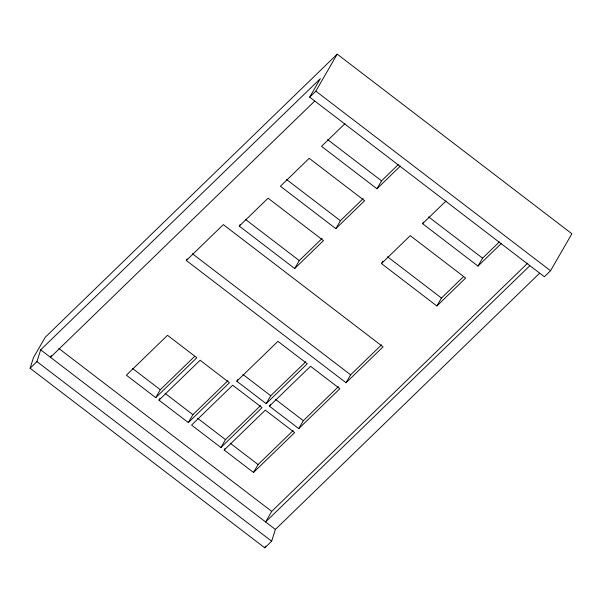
<?xml version="1.0" encoding="UTF-8"?>
<svg xmlns="http://www.w3.org/2000/svg" width="602" height="602" viewBox="0 0 602 602"><rect width="100%" height="100%" fill="white"/><g stroke="black" fill="none" stroke-linecap="round" stroke-linejoin="round"><path stroke-width="0.9" d="M30.1 368.236L33.471 357.618L45.195 337.308L337.203 54.15L571.9 233.764L550.544 270.757L544.374 276.739L309.676 97.125L320.354 78.629L40.688 349.83L36.948 361.591L30.1 368.236L264.797 547.85L271.645 541.206L275.385 529.436L539.55 273.278M264.797 547.85L265.362 546.082M51.403 355.684L50.47 357.31L314.635 101.144M186.319 260.508L223.334 224.621L383.06 346.857L346.045 382.744L186.319 260.508L187.23 258.928M309.676 97.125L315.839 91.15L337.203 54.15M239.28 226.119L268.071 198.201L323.485 240.612L294.694 268.53L239.28 226.119L240.198 224.531M155.715 397.644L196.846 357.761L167.506 335.306L126.382 375.189L155.715 397.644L160.29 389.712L194.679 356.369M158.973 400.134L200.105 360.252L229.437 382.706L188.313 422.589L158.973 400.134L159.891 398.554M188.313 422.589L192.888 414.658L227.947 380.667M294.694 268.53L299.269 260.598L322.032 238.527M236.812 381.216L277.943 341.334L307.276 363.781L266.152 403.664L236.812 381.216L237.73 379.629M335.826 228.647L364.609 200.729L309.195 158.318L280.404 186.236L335.826 228.647L340.401 220.716L363.164 198.645M220.911 447.534L262.036 407.652L232.703 385.205L191.571 425.08L220.911 447.534L225.487 439.611L260.546 405.613M224.17 450.033L265.294 410.15L294.634 432.597L253.51 472.48L224.17 450.033L225.088 448.445M344.969 123.636L321.536 146.354L376.95 188.765L381.525 180.841L398.261 164.609M266.152 403.664L270.727 395.74L305.786 361.742M269.41 406.162L310.534 366.279L339.874 388.726L298.75 428.609L269.41 406.162L270.328 404.574M253.51 472.48L258.085 464.556L293.144 430.558M381.457 263.571L410.248 235.653L465.662 278.064L436.871 305.982L381.457 263.571L382.834 261.193M298.75 428.609L303.325 420.685L338.384 386.687M501.436 243.374L478.003 266.099L422.589 223.688L423.499 222.1M527.788 263.066L271.713 511.384L265.61 521.957L529.775 265.791M346.045 382.744L350.62 374.82L381.578 344.803M436.871 305.982L441.454 298.05L463.548 276.627M478.003 266.099L482.578 258.168L499.314 241.944M376.95 188.765L400.383 166.039M422.589 223.688L446.022 200.963M315.839 91.15L550.544 270.757M327.586 139.559L381.525 180.841M428.639 216.893L482.578 258.168M286.462 179.441L340.401 220.716M387.515 256.776L441.454 298.05M245.338 219.324L299.269 260.598M192.384 253.728L350.62 374.82M242.854 374.406L270.727 395.74M275.453 399.352L303.325 420.685M132.425 368.386L160.29 389.712M165.023 393.332L192.888 414.658M197.614 418.277L225.487 439.611M230.212 443.222L258.085 464.556M58.8 348.453L271.713 511.384M40.688 349.83L275.385 529.436M36.948 361.591L271.645 541.206"/></g></svg>
